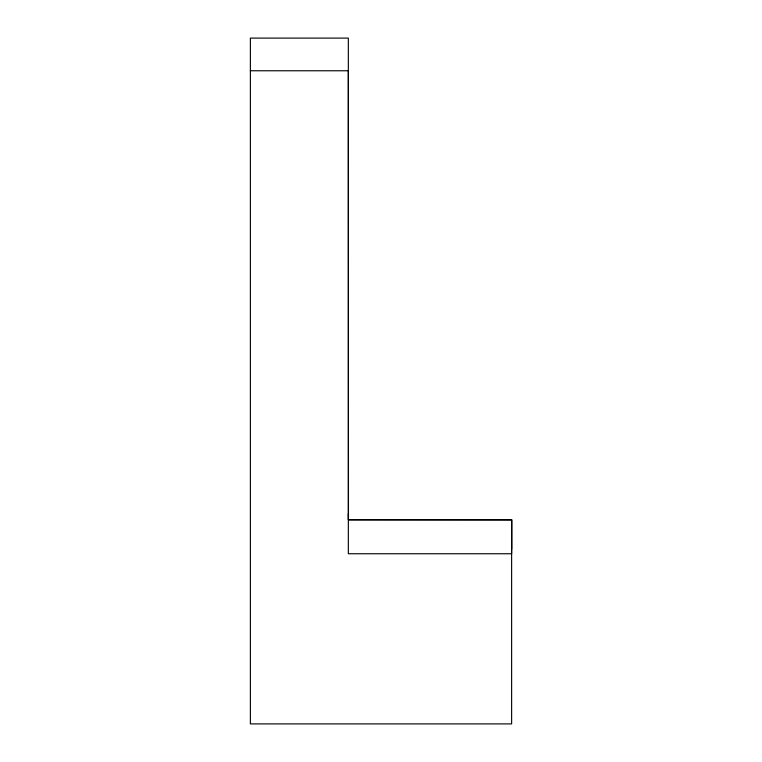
<?xml version="1.0" encoding="UTF-8"?>
<svg xmlns="http://www.w3.org/2000/svg" width="762" height="762" viewBox="0 0 762 762"><rect width="100%" height="100%" fill="white"/><g stroke="black" fill="none" stroke-linecap="round" stroke-linejoin="round"><path stroke-width="1.14" d="M348.339 513.779L348.396 519.789L511.626 519.789L511.626 549.307M250.374 70.761L348.339 70.761L348.453 519.789L511.626 519.884M511.626 519.808L511.626 553.745L348.339 553.745L348.339 38.1L250.374 38.1L250.374 723.9L511.626 723.9L511.626 519.789"/></g></svg>
